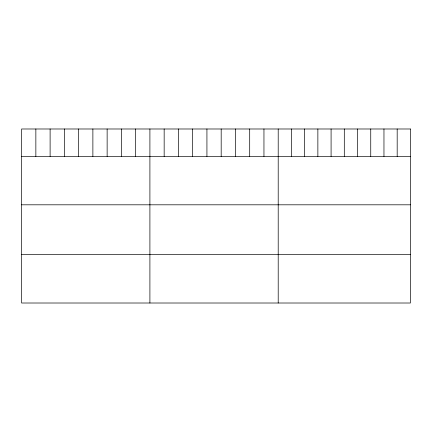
<?xml version="1.0" encoding="UTF-8"?>
<svg xmlns="http://www.w3.org/2000/svg" width="432" height="432" viewBox="0 0 432 432"><rect width="100%" height="100%" fill="white"/><g stroke="black" fill="none" stroke-linecap="round" stroke-linejoin="round"><path stroke-width="0.65" d="M21.6 156.449L410.4 156.449M21.6 204.811L410.4 204.811M21.6 254.642L410.4 254.642M397.181 128.99L397.181 156.449M383.962 128.99L383.962 156.449M370.742 128.99L370.742 156.449M357.523 128.99L357.523 156.449M344.304 128.99L344.304 156.449M331.085 128.99L331.085 156.449M317.866 128.99L317.866 156.449M304.646 128.99L304.646 156.449M291.427 128.99L291.427 156.449M278.208 128.99L278.208 303.01M263.952 128.99L263.952 156.449M249.696 128.99L249.696 156.449M235.44 128.99L235.44 156.449M221.184 128.99L221.184 156.449M206.928 128.99L206.928 156.449M192.672 128.99L192.672 156.449M178.416 128.99L178.416 156.449M164.16 128.99L164.16 156.449M149.904 128.99L149.904 303.01M135.648 128.99L135.648 156.449M121.392 128.99L121.392 156.449M107.136 128.99L107.136 156.449M92.88 128.99L92.88 156.449M78.624 128.99L78.624 156.449M64.368 128.99L64.368 156.449M50.112 128.99L50.112 156.449M35.856 128.99L35.856 156.449M410.4 128.99L21.6 128.99L21.6 303.01L410.4 303.01L410.4 128.99"/></g></svg>
